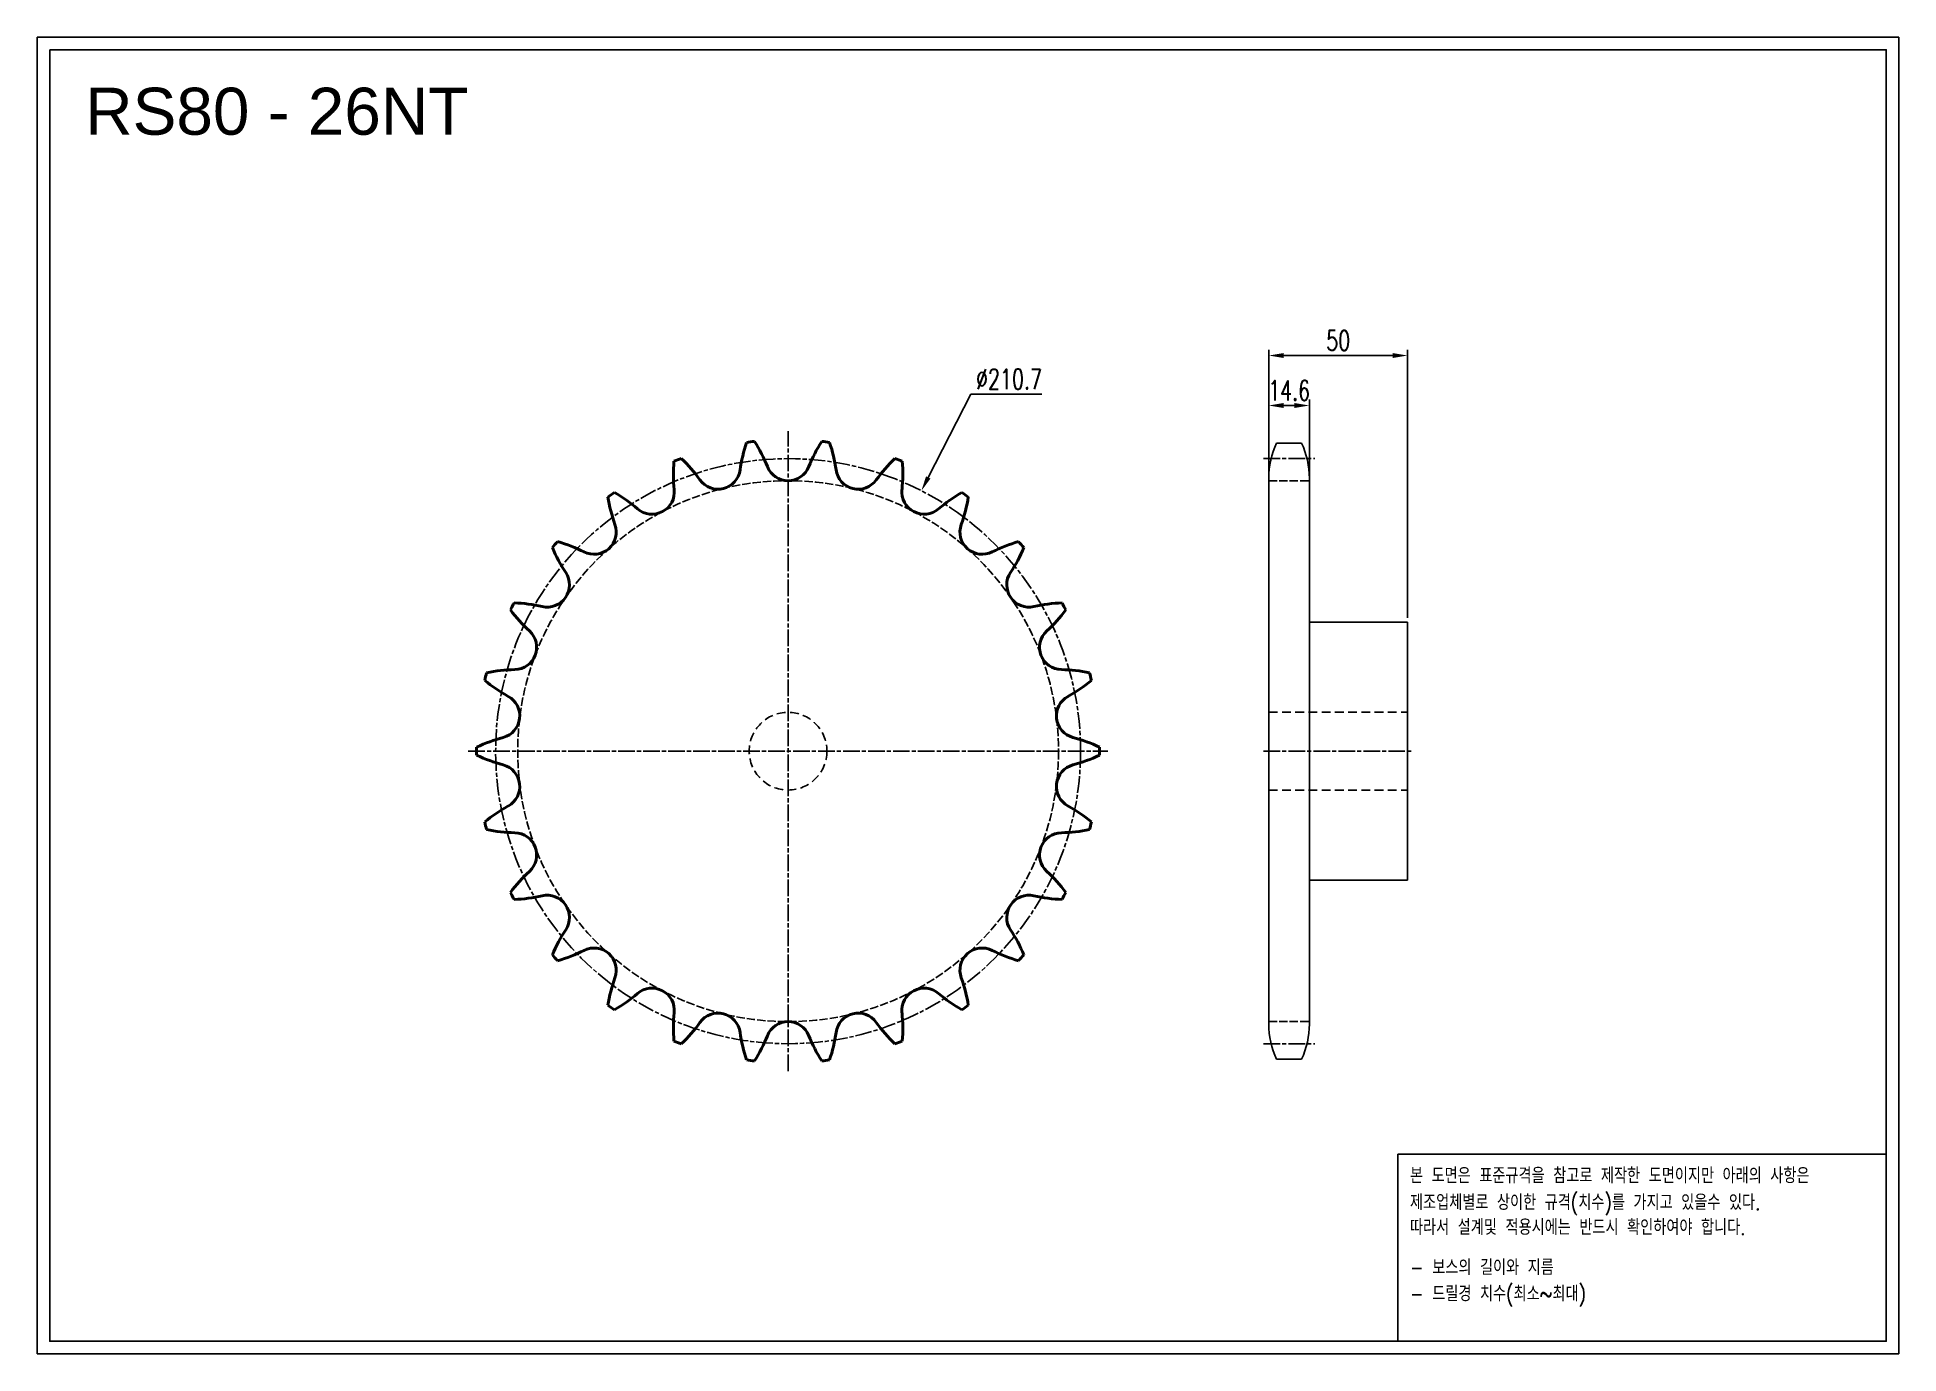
# Model space of a CAD drawing. Header units: millimetres. Extents: x -63726 to -63055, y 16254 to 16728.
import ezdxf

# ---------------------------------------------------------------- set-up
doc = ezdxf.new("R2010")
doc.units = ezdxf.units.MM
for name, pattern in [('AM_ISO02W050', [7.5, 6, -1.5]), ('AM_ISO02W050x2', [3.75, 3, -0.75]), ('AM_ISO08W050', [18, 12, -1.5, 3, -1.5]), ('AM_ISO08W050x2', [9, 6, -0.75, 1.5, -0.75]), ('HIDDEN', [9.525, 6.35, -3.175])]:
    doc.linetypes.add(name, pattern=pattern)
for name, color, linetype, lineweight in [('AM_0N', 7, 'Continuous', 50), ('AM_3N', 6, 'AM_ISO02W050', 25), ('AM_7', 4, 'AM_ISO08W050', 25), ('AM_7N', 4, 'AM_ISO08W050', 25)]:
    doc.layers.add(name, color=color, linetype=linetype, lineweight=lineweight)
doc.layers.add('HL', color=2, linetype='HIDDEN')
doc.layers.add('S-DIM', color=7, linetype='Continuous')
doc.styles.add('HAN', font='ROMANS.shx', dxfattribs={"width": 0.7, "bigfont": 'whgtxt.shx'})
doc.styles.add('HSG', font='SIMPLEX.shx', dxfattribs={"width": 0.7, "bigfont": 'HSG.shx'})
doc.styles.get("Standard").update_dxf_attribs({"font": 'arial.ttf'})
doc.dimstyles.new('APP16', dxfattribs={"dimscale": 3, "dimtxt": 2.4, "dimasz": 1.8, "dimexe": 0.7, "dimexo": 0.5, "dimgap": 0.6, "dimtad": 1, "dimtoh": 1, "dimdec": 1, "dimrnd": 0.01, "dimzin": 9, "dimdsep": 46, "dimtxsty": 'HSG', "dimcen": 0, "dimclrd": 1, "dimclre": 1, "dimclrt": 256, "dimazin": 2, "dimtp": 1, "dimtm": 1, "dimtfac": 0.5, "dimtdec": 1, "dimtofl": 0, "dimtmove": 0, "dimatfit": 3, "dimfxl": 0, "dimtvp": 1, "dimtolj": 2, "dimlwd": -1, "dimlwe": -1, "dimarcsym": 0})

# ---------------------------------------------------------------- blocks, each defined once
blk = doc.blocks.new('*D1')
at = {"layer": 'Defpoints', "color": 0, "transparency": 16777216}
for p in [(-63267.6, 16595.59), (-63282.2, 16568.51), (-63267.6, 16568.51)]:
    blk.add_point(p, dxfattribs=at)
at = {"layer": 'S-DIM', "color": 1, "transparency": 16777216}
for p, q in [((-63282.2, 16570.01), (-63282.2, 16597.69)), ((-63267.6, 16570.01), (-63267.6, 16597.69)), ((-63276.8, 16595.59), (-63273, 16595.59))]:
    blk.add_line(p, q, dxfattribs=at)
for points in [[(-63276.8, 16596.49), (-63276.8, 16594.69), (-63282.2, 16595.59)], [(-63273, 16596.49), (-63273, 16594.69), (-63267.6, 16595.59)]]:
    blk.add_solid(points, dxfattribs=at)
at = {"layer": 'S-DIM', "transparency": 16777216, "insert": (-63274.9, 16600.99), "char_height": 7.2, "attachment_point": 5, "style": 'HSG'}
blk.add_mtext('\\A2;14.6', dxfattribs=at)
blk = doc.blocks.new('*D2')
at = {"layer": 'Defpoints', "color": 0, "transparency": 16777216}
for p in [(-63232.2, 16613.59), (-63282.2, 16568.51), (-63232.2, 16517.59)]:
    blk.add_point(p, dxfattribs=at)
at = {"layer": 'S-DIM', "color": 1, "transparency": 16777216}
for p, q in [((-63282.2, 16570.01), (-63282.2, 16615.69)), ((-63276.8, 16613.59), (-63237.6, 16613.59)), ((-63232.2, 16519.09), (-63232.2, 16615.69))]:
    blk.add_line(p, q, dxfattribs=at)
for points in [[(-63276.8, 16614.49), (-63276.8, 16612.69), (-63282.2, 16613.59)], [(-63237.6, 16614.49), (-63237.6, 16612.69), (-63232.2, 16613.59)]]:
    blk.add_solid(points, dxfattribs=at)
at = {"layer": 'S-DIM', "transparency": 16777216, "insert": (-63257.2, 16618.99), "char_height": 7.2, "attachment_point": 5, "style": 'HSG'}
blk.add_mtext('\\A2;50', dxfattribs=at)
blk = doc.blocks.new('*D3')
at = {"layer": 'Defpoints', "color": 0, "transparency": 16777216}
for p in [(-63407.34, 16564.87), (-63503.39, 16377.31)]:
    blk.add_point(p, dxfattribs=at)
at = {"layer": 'S-DIM', "color": 1, "transparency": 16777216}
for p, q in [((-63389.49, 16599.72), (-63404.88, 16569.68)), ((-63363.93, 16599.72), (-63389.49, 16599.72))]:
    blk.add_line(p, q, dxfattribs=at)
blk.add_solid([(-63405.68, 16570.09), (-63404.08, 16569.27), (-63407.34, 16564.87)], dxfattribs=at)
at = {"layer": 'S-DIM', "transparency": 16777216, "insert": (-63375.81, 16605.12), "char_height": 7.2, "attachment_point": 5, "style": 'HSG'}
blk.add_mtext('\\A2;∅210.7', dxfattribs=at)
blk = doc.blocks.new('notice1')
at = {"color": 4}
blk.add_lwpolyline([(-22142.12, 1735.9), (-22053.8, 1735.9), (-22053.8, 1702.07), (-22142.12, 1702.07)], close=True, dxfattribs=at)
at = {"color": 4, "style": 'HAN', "width": 0.8}
for s, p in [('본 도면은 표준규격을 참고로 제작한 도면이지만 아래의 사항은', (-22139.9, 1730.62)), ('제조업체별로 상이한 규격(치수)를 가지고 있을수 있다.', (-22139.9, 1725.78)), ('따라서 설계및 적용시에는 반드시 확인하여야 합니다.', (-22139.9, 1721.28)), ('- 보스의 길이와 지름', (-22139.9, 1714.03)), ('- 드릴경 치수(최소~최대)', (-22139.9, 1709.27))]:
    blk.add_text(s, height=2.7949, dxfattribs=at).set_placement(p)

msp = doc.modelspace()

# ---------------------------------------------------------------- linework, layer by layer
for p, q in [((-63279.4, 16582.06), (-63270.4, 16582.06)), ((-63282.2, 16569.36), (-63282.2, 16372.82)), ((-63267.6, 16569.36), (-63267.6, 16372.82)), ((-63267.6, 16517.59), (-63232.2, 16517.59)), ((-63232.2, 16517.59), (-63232.2, 16424.59)), ((-63232.2, 16424.59), (-63267.6, 16424.59)), ((-63279.4, 16360.12), (-63270.4, 16360.12))]:
    msp.add_line(p, q)
for points in [[(-63725.86, 16728.22), (-63055.26, 16728.22), (-63055.26, 16254.06), (-63725.86, 16254.06)], [(-63721.35, 16723.71), (-63059.78, 16723.71), (-63059.78, 16258.58), (-63721.35, 16258.58)]]:
    msp.add_lwpolyline(points, close=True)
for centre, start, end in [((-63252, 16569.36), 155.13196, 180), ((-63297.8, 16569.36), 0, 24.86804), ((-63252, 16372.82), 180, 204.86804), ((-63297.8, 16372.82), 335.13196, 0)]:
    msp.add_arc(centre, 30.2, start, end)
at = {"layer": 'AM_0N'}
for centre, radius, start, end in [((-63419.81, 16565.05), 53.36, 161.12783, 172.11538), ((-63455.37, 16471.09), 112.21, 96.20221, 97.64395), ((-63512.38, 16553.81), 53.36, 21.73077, 32.71832), ((-63398.35, 16553.81), 53.36, 147.28168, 158.26923), ((-63455.37, 16471.09), 112.21, 82.35605, 83.79779), ((-63490.93, 16565.05), 53.36, 7.88462, 18.87217), ((-63443.32, 16570.83), 53.36, 174.97398, 185.96154), ((-63455.37, 16471.09), 112.21, 110.04836, 111.4901), ((-63530.52, 16537.76), 53.36, 35.57692, 46.56448), ((-63480.6, 16573.47), 8.02, 215.57692, 352.11538), ((-63455.37, 16576.53), 8.02, 201.73077, 338.26923), ((-63430.13, 16573.47), 8.02, 187.88462, 324.42308), ((-63380.21, 16537.76), 53.36, 133.43552, 144.42308), ((-63455.37, 16471.09), 112.21, 68.5099, 69.95164), ((-63467.41, 16570.83), 53.36, 354.03846, 5.02602), ((-63455.37, 16471.09), 112.21, 123.89452, 125.33625), ((-63544.29, 16517.84), 53.36, 49.42308, 60.41063), ((-63504.37, 16564.46), 8.02, 229.42308, 5.96154), ((-63406.37, 16564.46), 8.02, 174.03846, 310.57692), ((-63366.44, 16517.84), 53.36, 119.58937, 130.57692), ((-63455.37, 16471.09), 112.21, 54.66375, 56.10548), ((-63467.54, 16570.82), 53.36, 188.82014, 199.80769), ((-63443.19, 16570.82), 53.36, 340.19231, 351.17986), ((-63525.29, 16550.02), 8.02, 243.26923, 19.80769), ((-63385.45, 16550.02), 8.02, 160.19231, 296.73077), ((-63455.37, 16471.09), 112.21, 137.74067, 139.18241), ((-63491.05, 16565), 53.36, 202.66629, 213.65385), ((-63552.89, 16495.2), 53.36, 63.26923, 74.25679), ((-63357.84, 16495.2), 53.36, 105.74321, 116.73077), ((-63419.68, 16565), 53.36, 326.34615, 337.33371), ((-63455.37, 16471.09), 112.21, 40.81759, 42.25933), ((-63542.14, 16530.99), 8.02, 257.11538, 33.65385), ((-63368.59, 16530.99), 8.02, 146.34615, 282.88462), ((-63455.37, 16471.09), 112.21, 151.58682, 153.02856), ((-63555.83, 16471.16), 53.36, 77.11538, 88.10294), ((-63354.9, 16471.16), 53.36, 91.89706, 102.88462), ((-63455.37, 16471.09), 112.21, 26.97144, 28.41318), ((-63512.49, 16553.73), 53.36, 216.51244, 227.5), ((-63398.24, 16553.73), 53.36, 312.5, 323.48756), ((-63553.96, 16508.48), 8.02, 270.96154, 47.5), ((-63356.78, 16508.48), 8.02, 132.5, 269.03846), ((-63455.37, 16471.09), 112.21, 165.43298, 166.87471), ((-63552.93, 16447.12), 53.36, 90.96154, 101.94909), ((-63357.81, 16447.12), 53.36, 78.05091, 89.03846), ((-63455.37, 16471.09), 112.21, 13.12529, 14.56702), ((-63530.61, 16537.66), 53.36, 230.3586, 241.34615), ((-63560.04, 16483.8), 8.02, 284.80769, 61.34615), ((-63350.69, 16483.8), 8.02, 118.65385, 255.19231), ((-63380.13, 16537.66), 53.36, 298.65385, 309.6414), ((-63455.37, 16471.09), 112.21, 179.27913, 180.72087), ((-63544.35, 16424.46), 53.36, 104.80769, 115.79525), ((-63366.38, 16424.46), 53.36, 64.20475, 75.19231), ((-63455.37, 16471.09), 112.21, 359.27913, 0.72087), ((-63544.35, 16517.72), 53.36, 244.20475, 255.19231), ((-63560.04, 16458.38), 8.02, 298.65385, 75.19231), ((-63350.69, 16458.38), 8.02, 104.80769, 241.34615), ((-63366.38, 16517.72), 53.36, 284.80769, 295.79525), ((-63530.61, 16404.52), 53.36, 118.65385, 129.6414), ((-63380.13, 16404.52), 53.36, 50.3586, 61.34615), ((-63455.37, 16471.09), 112.21, 193.12529, 194.56702), ((-63455.37, 16471.09), 112.21, 345.43298, 346.87471), ((-63552.93, 16495.07), 53.36, 258.05091, 269.03846), ((-63553.96, 16433.7), 8.02, 312.5, 89.03846), ((-63356.78, 16433.7), 8.02, 90.96154, 227.5), ((-63357.81, 16495.07), 53.36, 270.96154, 281.94909), ((-63512.49, 16388.45), 53.36, 132.5, 143.48756), ((-63398.24, 16388.45), 53.36, 36.51244, 47.5), ((-63455.37, 16471.09), 112.21, 206.97144, 208.41318), ((-63555.83, 16471.03), 53.36, 271.89706, 282.88462), ((-63542.14, 16411.2), 8.02, 326.34615, 102.88462), ((-63368.59, 16411.2), 8.02, 77.11538, 213.65385), ((-63354.9, 16471.03), 53.36, 257.11538, 268.10294), ((-63455.37, 16471.09), 112.21, 331.58682, 333.02856), ((-63491.05, 16377.18), 53.36, 146.34615, 157.33371), ((-63419.68, 16377.18), 53.36, 22.66629, 33.65385), ((-63455.37, 16471.09), 112.21, 220.81759, 222.25933), ((-63552.89, 16446.99), 53.36, 285.74321, 296.73077), ((-63525.29, 16392.17), 8.02, 340.19231, 116.73077), ((-63385.45, 16392.17), 8.02, 63.26923, 199.80769), ((-63357.84, 16446.99), 53.36, 243.26923, 254.25679), ((-63455.37, 16471.09), 112.21, 317.74067, 319.18241), ((-63467.54, 16371.37), 53.36, 160.19231, 171.17986), ((-63544.29, 16424.35), 53.36, 299.58937, 310.57692), ((-63504.37, 16377.73), 8.02, 354.03846, 130.57692), ((-63406.37, 16377.73), 8.02, 49.42308, 185.96154), ((-63366.44, 16424.35), 53.36, 229.42308, 240.41063), ((-63443.19, 16371.37), 53.36, 8.82014, 19.80769), ((-63455.37, 16471.09), 112.21, 234.66375, 236.10548), ((-63443.32, 16371.35), 53.36, 174.03846, 185.02602), ((-63480.6, 16368.72), 8.02, 7.88462, 144.42308), ((-63430.13, 16368.72), 8.02, 35.57692, 172.11538), ((-63467.41, 16371.35), 53.36, 354.97398, 5.96154), ((-63455.37, 16471.09), 112.21, 303.89452, 305.33625), ((-63530.52, 16404.42), 53.36, 313.43552, 324.42308), ((-63419.81, 16377.13), 53.36, 187.88462, 198.87217), ((-63455.37, 16365.65), 8.02, 21.73077, 158.26923), ((-63490.93, 16377.13), 53.36, 341.12783, 352.11538), ((-63380.21, 16404.42), 53.36, 215.57692, 226.56448), ((-63455.37, 16471.09), 112.21, 248.5099, 249.95164), ((-63512.38, 16388.38), 53.36, 327.28168, 338.26923), ((-63398.35, 16388.38), 53.36, 201.73077, 212.71832), ((-63455.37, 16471.09), 112.21, 290.04836, 291.4901), ((-63455.37, 16471.09), 112.21, 262.35605, 263.79779), ((-63455.37, 16471.09), 112.21, 276.20221, 277.64395)]:
    msp.add_arc(centre, radius, start, end, dxfattribs=at)
at = {"layer": 'AM_3N', "linetype": 'AM_ISO02W050x2'}
for p, q in [((-63282.2, 16568.51), (-63267.6, 16568.51)), ((-63282.2, 16373.67), (-63267.6, 16373.67))]:
    msp.add_line(p, q, dxfattribs=at)
msp.add_circle((-63455.37, 16471.09), 97.42, dxfattribs=at)
at = {"layer": 'AM_7', "linetype": 'AM_ISO08W050x2'}
for p, q in [((-63284.14, 16576.45), (-63265.65, 16576.45)), ((-63284.14, 16471.09), (-63230.3, 16471.09)), ((-63284.14, 16365.73), (-63265.65, 16365.73))]:
    msp.add_line(p, q, dxfattribs=at)
msp.add_circle((-63455.37, 16471.09), 105.36, dxfattribs=at)
at = {"layer": 'AM_7N', "linetype": 'AM_ISO08W050x2'}
for p, q in [((-63455.37, 16355.88), (-63455.37, 16586.31)), ((-63570.58, 16471.09), (-63340.15, 16471.09))]:
    msp.add_line(p, q, dxfattribs=at)
at = {"layer": 'HL', "linetype": 'HIDDEN', "ltscale": 0.5}
for p, q in [((-63282.2, 16485.09), (-63232.2, 16485.09)), ((-63282.2, 16457.09), (-63232.2, 16457.09))]:
    msp.add_line(p, q, dxfattribs=at)
msp.add_circle((-63455.37, 16471.09), 14, dxfattribs=at)

# ---------------------------------------------------------------- block references
at = {"xscale": 1.992646656, "yscale": 1.992646656, "zscale": 1.992646656}
msp.add_blockref('notice1', (-19114.35, 12866.96), dxfattribs=at)

# ---------------------------------------------------------------- texts
msp.add_text('RS80 - 26NT', height=16.9344).set_placement((-63708.59, 16693.11))

# ---------------------------------------------------------------- dimensions: what is measured, and where the dimension line sits
at = {"layer": 'S-DIM'}
dim = msp.add_linear_dim(base=(-63232.2, 16613.59), p1=(-63282.2, 16568.51), p2=(-63232.2, 16517.59), dimstyle='APP16', dxfattribs=at)
dim.commit()
dim.dimension.update_dxf_attribs({"geometry": '*D2', "text_midpoint": (-63257.2, 16618.99)})
dim = msp.add_diameter_dim_2p(p1=(-63503.39, 16377.31), p2=(-63407.34, 16564.87), dimstyle='APP16', dxfattribs=at)
dim.commit()
dim.dimension.update_dxf_attribs({"geometry": '*D3', "text_midpoint": (-63375.81, 16599.72), "dimtype": 131})
dim = msp.add_linear_dim(base=(-63267.6, 16595.59), p1=(-63282.2, 16568.51), p2=(-63267.6, 16568.51), dimstyle='APP16', dxfattribs=at)
dim.commit()
dim.dimension.update_dxf_attribs({"geometry": '*D1', "text_midpoint": (-63274.9, 16595.59), "dimtype": 128})

doc.saveas('drawing.dxf')
